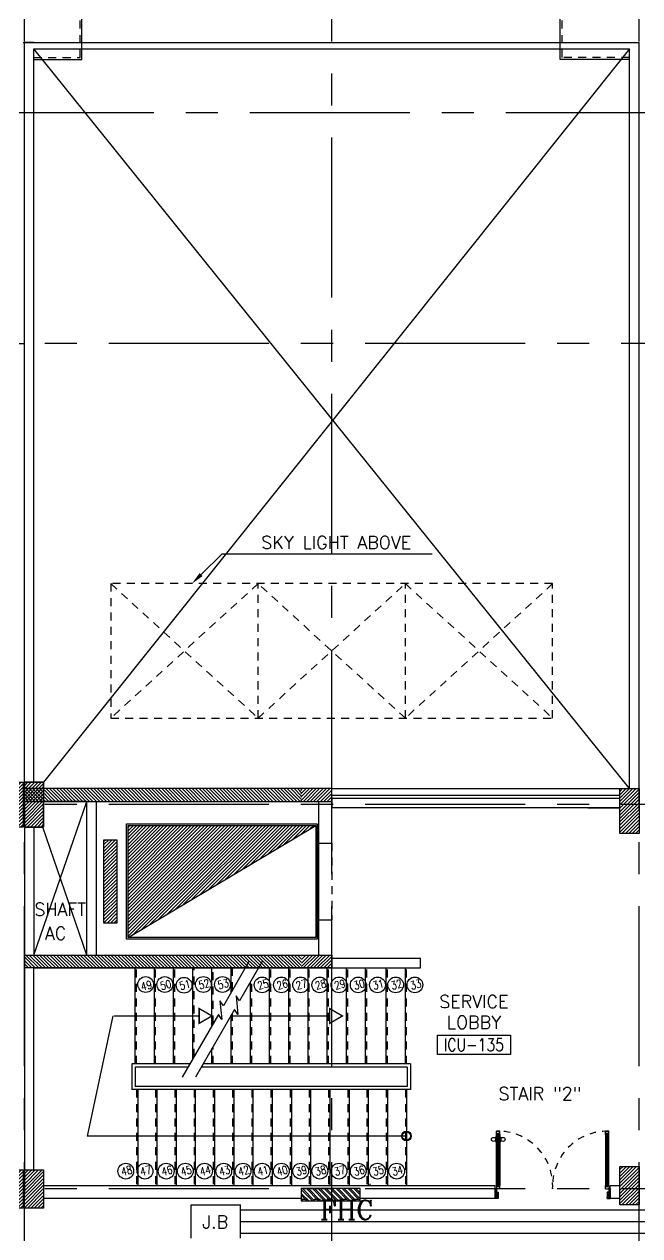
# Model space of a CAD drawing. Extents: x -0.7 to 93.2, y -1.5 to 78.
# Drawn here: x 40.66 to 50.27, y 35.89 to 54.8 of the extents above; entities that cross this region are included whole.
import ezdxf
from ezdxf.enums import TextEntityAlignment as Align

# ---------------------------------------------------------------- set-up
doc = ezdxf.new("R2010")
doc.units = 0
doc.header["$MEASUREMENT"] = 0
for name, pattern in [('CENTERX2', [4, 2.5, -0.5, 0.5, -0.5]), ('HIDDEN', [0.375, 0.25, -0.125]), ('HIDDEN2', [0.1875, 0.125, -0.0625])]:
    doc.linetypes.add(name, pattern=pattern)
for name, color, linetype in [('AXES', 11, 'CENTERX2'), ('COL', 11, 'CONTINUOUS'), ('DOOR', 11, 'CONTINUOUS'), ('E-TEL', 4, 'CONTINUOUS'), ('E-TEXT', 2, 'CONTINUOUS'), ('E-WIRE', 4, 'CONTINUOUS'), ('FHC', 11, 'CONTINUOUS'), ('HAT', 11, 'CONTINUOUS'), ('HIDDEN', 11, 'HIDDEN2'), ('INSUL', 11, 'CONTINUOUS'), ('LIFTS', 11, 'CONTINUOUS'), ('RM-BOX', 11, 'CONTINUOUS'), ('RM-IND', 11, 'CONTINUOUS'), ('RM-NAME', 11, 'CONTINUOUS'), ('RM-NO', 11, 'CONTINUOUS'), ('ROOF', 11, 'CONTINUOUS'), ('SHAFT', 11, 'CONTINUOUS'), ('STR', 11, 'CONTINUOUS'), ('WALL', 11, 'CONTINUOUS')]:
    doc.layers.add(name, color=color, linetype=linetype)
doc.styles.add('ROMANC', font='romanc', dxfattribs={"height": 0.1})
doc.styles.add('ROMANS', font='ROMANS.shx', dxfattribs={"width": 0.6})
pattern_1 = [(135, (341.178535, -18.391005), (0.0265165043, 0.0265165043), [])]
pattern_2 = [(45, (-276012.133146, -57293.362927), (-0.0265165042945, 0.0265165042945), [])]

# ---------------------------------------------------------------- blocks, each defined once
blk = doc.blocks.new('RM1')
at = {"layer": 'RM-BOX'}
blk.add_lwpolyline([(570, -200), (-570, -200), (-570, -500), (570, -500)], close=True, dxfattribs=at)
at = {"layer": 'RM-NAME', "style": 'ROMANS'}
for tag, p in [('ROOMNAME1', (0, 324)), ('ROOMNAME2', (0, 0))]:
    blk.add_attdef(tag, text='', height=200, dxfattribs=at).set_placement(p, align=Align.MIDDLE)
at = {"layer": 'RM-NO', "style": 'ROMANS', "width": 0.8}
blk.add_attdef('ROOMNO', text='', height=200, dxfattribs=at).set_placement((0, -350), align=Align.MIDDLE)
blk = doc.blocks.new('A$C272A55A0')
at = {"layer": 'DOOR', "color": 0, "linetype": 'ByBlock'}
for p, q in [((0, 900), (0, 1050)), ((50, 1050), (0, 1050)), ((25, 950), (50, 950)), ((25, 900), (25, 950)), ((50, 950), (50, 1050)), ((1750, 950), (1750, 1050)), ((1750, 1050), (1800, 1050)), ((1775, 950), (1750, 950)), ((1775, 900), (1775, 950)), ((1800, 1050), (1800, 900)), ((0, 900), (25, 900)), ((75, 900), (25, 900)), ((25, 850), (25, 900)), ((42, 850), (25, 850)), ((58, 870), (42, 870)), ((42, 870), (42, 850)), ((58, 850), (58, 870)), ((75, 850), (58, 850)), ((75, 900), (75, 850)), ((1725, 900), (1775, 900)), ((1725, 900), (1725, 850)), ((1725, 850), (1742, 850)), ((1742, 870), (1758, 870)), ((1742, 850), (1742, 870)), ((1758, 870), (1758, 850)), ((1758, 850), (1775, 850)), ((1800, 900), (1775, 900)), ((1775, 850), (1775, 900)), ((25, 50), (42, 50)), ((25, 50), (25, 0)), ((25, 0), (75, 0)), ((75, 0), (25, 0)), ((42, 50), (42, 30)), ((42, 30), (58, 30)), ((58, 50), (75, 50)), ((58, 50), (58, 30)), ((75, 50), (75, 0)), ((1718, 160), (1709, 160)), ((1709, 95), (1709, 160)), ((1718, 95), (1709, 95)), ((1725, 173), (1718, 173)), ((1718, 173), (1718, 83)), ((1718, 95), (1718, 160)), ((1725, 83), (1718, 83)), ((1742, 50), (1725, 50)), ((1725, 50), (1725, 0)), ((1775, 0), (1725, 0)), ((1725, 0), (1775, 0)), ((1742, 50), (1742, 30)), ((1758, 30), (1742, 30)), ((1775, 50), (1758, 50)), ((1758, 50), (1758, 30)), ((1775, 173), (1782, 173)), ((1775, 83), (1782, 83)), ((1775, 50), (1775, 0)), ((1782, 173), (1782, 83)), ((1782, 160), (1791, 160)), ((1782, 95), (1782, 160)), ((1782, 95), (1791, 95)), ((1791, 95), (1791, 160))]:
    blk.add_line(p, q, dxfattribs=at)
at = {"layer": 'DOOR', "color": 9, "linetype": 'ByBlock'}
for p, q in [((50, 1050), (0, 1010)), ((50, 1050), (0, 937)), ((50, 1050), (37, 950)), ((1750, 1050), (1800, 1010)), ((1750, 1050), (1800, 937)), ((1750, 1050), (1763, 950))]:
    blk.add_line(p, q, dxfattribs=at)
at = {"layer": 'DOOR', "linetype": 'ByBlock'}
for p, q in [((25, 850), (25, 50)), ((42, 850), (42, 50)), ((58, 850), (58, 50)), ((75, 50), (75, 850)), ((1725, 50), (1725, 850)), ((1742, 850), (1742, 50)), ((1758, 850), (1758, 50)), ((1775, 850), (1775, 50))]:
    blk.add_line(p, q, dxfattribs=at)
at = {"layer": 'DOOR', "color": 0, "linetype": 'ByBlock'}
for centre in [(1676, 128), (1824, 128)]:
    blk.add_circle(centre, 32.4, dxfattribs=at)
at = {"layer": 'DOOR', "color": 9, "linetype": 'ByBlock'}
for centre, radius, start, end in [((50, 1050), 54.4, 203.2074, 270), ((50, 1050), 74.4, 227.7764, 270), ((50, 1050), 94.4, 238.0182, 270), ((50, 1050), 114, 244.0838, 257.3774), ((50, 1050), 34.4, 180, 270), ((50, 1050), 14.4, 180, 270), ((1750, 1050), 14.4, 270, 0), ((1750, 1050), 34.4, 270, 0), ((1750, 1050), 54.4, 270, 336.7926), ((1750, 1050), 74.4, 270, 312.2236), ((1750, 1050), 94.4, 270, 301.9818), ((1750, 1050), 114, 282.6226, 295.9162), ((50, 1050), 134, 248.1598, 259.28), ((50, 1050), 154, 251.1053, 256.2858), ((1750, 1050), 134, 280.72, 291.8402), ((1750, 1050), 154, 283.7142, 288.8947)]:
    blk.add_arc(centre, radius, start, end, dxfattribs=at)
at = {"layer": 'DOOR', "linetype": 'HIDDEN', "ltscale": 0.5}
for centre, start, end in [((50, 851), 268.3174, 3.2965), ((1750, 851), 176.7035, 271.6826)]:
    blk.add_arc(centre, 851, start, end, dxfattribs=at)
at = {"layer": 'WALL', "linetype": 'ByBlock'}
blk.add_line((1800, 900), (1800, 1050), dxfattribs=at)
blk = doc.blocks.new('C5V')
at = {"layer": 'HAT'}
h = blk.add_hatch(dxfattribs=at)
h.set_pattern_fill('ANSI31', color=256, scale=300, style=0)
h.set_pattern_definition([(45, (-249196.182, -54711.005), (-26.5165043, 26.5165043), [])])
h.paths.add_polyline_path([(-20, 600), (-320, 600), (-320, 300), (-20, 300)])
h.paths.add_polyline_path([(-20, 300), (-320, 300), (-320, 0), (-20, 0)])
h = blk.add_hatch(dxfattribs=at)
h.set_pattern_fill('ANSI31', color=256, scale=300, style=0)
h.set_pattern_definition([(45, (-248876.182, -54711.005), (-26.5165043, 26.5165043), [])])
h.paths.add_polyline_path([(300, 600), (0, 600), (0, 300), (300, 300)])
h.paths.add_polyline_path([(300, 300), (0, 300), (0, 0), (300, 0)])
at = {"layer": 'COL'}
for points in [[(-20, 600), (-20, 0), (-320, 0), (-320, 600)], [(300, 600), (300, 0), (0, 0), (0, 600)]]:
    blk.add_lwpolyline(points, close=True, dxfattribs=at)
blk = doc.blocks.new('C11')
at = {"layer": 'HAT'}
h = blk.add_hatch(dxfattribs=at)
h.set_pattern_fill('ANSI31', color=256, scale=300, style=0)
h.set_pattern_definition([(45, (-248556.182, -75061.005), (-26.5165043, 26.5165043), [])])
h.paths.add_polyline_path([(300, 700), (0, 700), (0, 350), (300, 350)])
h.paths.add_polyline_path([(300, 350), (0, 350), (0, 0), (300, 0)])
at = {"layer": 'COL'}
blk.add_lwpolyline([(300, 700), (300, 0), (0, 0), (0, 700)], close=True, dxfattribs=at)
blk = doc.blocks.new('C11D')
at = {"layer": 'COL', "linetype": 'ByBlock'}
for p in [(-320, 0), (0, 0)]:
    blk.add_blockref('C11', p, dxfattribs=at)

msp = doc.modelspace()

# ---------------------------------------------------------------- hatches: boundary and pattern name
at = {"layer": 'FHC', "linetype": 'ByBlock', "ltscale": 0.3}
h = msp.add_hatch(dxfattribs=at)
h.set_pattern_fill('ANSI32', color=11, scale=175, style=0)
h.set_pattern_definition([(135, (278.103535, 5.383995), (0.046403883, 0.046403883), []), (135, (278.0726, 5.383995), (0.046403883, 0.046403883), [])])
h.paths.add_polyline_path([(44.9874, 36.435), (44.9874, 36.625), (45.9074, 36.625), (45.9074, 36.435)])
h.paths.add_polyline_path([(46.12, 36.0139), (46.12, 36.4347), (45.8575, 36.4347), (45.8575, 36.0139)], flags=9)
at = {"layer": 'HAT'}
h = msp.add_hatch(dxfattribs=at)
h.set_pattern_fill('ANSI31', color=256, scale=0.3, style=0)
h.set_pattern_definition(pattern_1)
h.paths.add_polyline_path([(44.9874, 42.87), (44.9874, 42.67), (40.6624, 42.67), (40.6624, 42.87)])
h = msp.add_hatch(dxfattribs=at)
h.set_pattern_fill('ANSI31', color=256, scale=0.3, style=0)
h.set_pattern_definition(pattern_2)
h.paths.add_polyline_path([(45.4624, 42.87), (44.9781, 42.87), (44.9781, 42.67), (45.4624, 42.67), (45.4624, 42.7307)])
h = msp.add_hatch(dxfattribs=at)
h.set_pattern_fill('ANSI31', color=256, scale=0.3, style=0)
h.set_pattern_definition(pattern_2)
h.paths.add_polyline_path([(43.0624, 42.295), (42.2812, 42.295), (42.2812, 41.42), (43.0624, 41.42)])
h.paths.add_polyline_path([(44.2624, 42.295), (43.0624, 42.295), (43.0624, 41.42), (43.7461, 41.42), (44.2624, 41.7281)])
h.paths.add_polyline_path([(43.0624, 41.42), (42.2812, 41.42), (42.2812, 40.5459), (43.0624, 41.012)])
h.paths.add_polyline_path([(43.7461, 41.42), (43.0624, 41.42), (43.0624, 41.012)])
h.paths.add_polyline_path([(45.2124, 42.295), (44.2624, 42.295), (44.2624, 41.7281)])
h.paths.add_polyline_path([(43.9011, 41.3114), (43.9011, 41.6286), (44.0811, 41.6286), (44.0811, 41.3114)], flags=9)
h = msp.add_hatch(dxfattribs=at)
h.set_pattern_fill('ANSI31', color=256, scale=0.3, style=0)
h.set_pattern_definition(pattern_2)
h.paths.add_polyline_path([(42.1062, 41.42), (41.9062, 41.42), (41.9062, 40.77), (42.1062, 40.77)])
h.paths.add_polyline_path([(42.1062, 42.07), (41.9062, 42.07), (41.9062, 41.42), (42.1062, 41.42)])
h = msp.add_hatch(dxfattribs=at)
h.set_pattern_fill('ANSI31', color=256, scale=0.3, style=0)
h.set_pattern_definition(pattern_1)
h.paths.add_polyline_path([(40.6624, 40.07), (40.6624, 40.27), (44.9874, 40.27), (44.9874, 40.07)])
h = msp.add_hatch(dxfattribs=at)
h.set_pattern_fill('ANSI31', color=256, scale=0.3, style=0)
h.set_pattern_definition(pattern_2)
h.paths.add_polyline_path([(45.4624, 40.27), (44.989, 40.27), (44.989, 40.22), (45.4624, 40.22)])
h.paths.add_polyline_path([(45.4624, 40.22), (44.989, 40.22), (44.989, 40.07), (45.4624, 40.07)])
h = msp.add_hatch(dxfattribs=at)
h.set_pattern_fill('ANSI31', color=256, scale=0.3, style=0)
h.set_pattern_definition([(45, (-250.57383, -18.391005), (-0.0265165043, 0.0265165043), [])])
h.paths.add_polyline_path([(50.2624, 36.97), (49.9624, 36.97), (49.9624, 36.62), (50.2624, 36.62)])
h.paths.add_polyline_path([(50.2624, 36.62), (49.9624, 36.62), (49.9624, 36.37), (50.2624, 36.37)])

# ---------------------------------------------------------------- linework, layer by layer
at = {"layer": 'AXES'}
for p, q in [((45.4624, -1.4643), (45.4624, 77.3484)), ((40.6624, -1.4643), (40.6624, 76.9984)), ((50.2624, -1.4643), (50.2624, 76.9984)), ((82.6824, 53.42), (40.3924, 53.42)), ((24.4424, 49.82), (40.6624, 49.82)), ((92.4824, 49.82), (40.3924, 49.82)), ((92.4824, 42.62), (24.4424, 42.62)), ((92.4824, 42.62), (40.3924, 42.62)), ((92.4824, 36.62), (40.3924, 36.62))]:
    msp.add_line(p, q, dxfattribs=at)
at = {"layer": 'COL'}
for points in [[(40.6624, 42.87), (40.6624, 42.67), (45.4624, 42.67), (45.4624, 42.87)], [(45.4624, 40.07), (40.6624, 40.07), (40.6624, 40.27), (45.4624, 40.27)], [(50.2624, 36.97), (50.2624, 36.37), (49.9624, 36.37), (49.9624, 36.97)]]:
    msp.add_lwpolyline(points, close=True, dxfattribs=at)
at = {"layer": 'E-TEL', "color": 4}
for p, q in [((43.2696, 36.37), (44.0357, 36.37)), ((43.2696, 35.8521), (43.2696, 36.37)), ((44.0357, 35.8521), (44.0357, 36.37))]:
    msp.add_line(p, q, dxfattribs=at)
at = {"layer": 'E-WIRE'}
for p, q in [((44.0357, 36.2943), (55.2309, 36.2943)), ((44.0357, 36.1111), (55.4142, 36.1111)), ((44.0357, 35.9278), (55.5974, 35.9278))]:
    msp.add_line(p, q, dxfattribs=at)
at = {"layer": 'FHC', "color": 250, "linetype": 'HIDDEN', "ltscale": 0.25}
msp.add_line((44.9874, 36.46), (45.9074, 36.46), dxfattribs=at)
at = {"layer": 'FHC', "linetype": 'ByBlock', "ltscale": 0.3}
msp.add_lwpolyline([(45.9074, 36.625), (44.9874, 36.625), (44.9874, 36.435), (45.9074, 36.435)], close=True, dxfattribs=at)
at = {"layer": 'HIDDEN'}
for p, q in [((48.9124, 46.07), (42.0124, 46.07)), ((42.0124, 46.07), (42.0124, 43.97)), ((44.3124, 46.07), (42.0124, 43.97)), ((42.0124, 46.07), (44.3124, 43.97)), ((46.6124, 43.97), (44.3124, 46.07)), ((44.3124, 43.97), (46.6124, 46.07)), ((44.3124, 43.97), (44.3124, 46.07)), ((44.3124, 43.97), (44.3124, 46.07)), ((48.9124, 46.07), (46.6124, 43.97)), ((46.6124, 46.07), (48.9124, 43.97)), ((46.6124, 43.97), (46.6124, 46.07)), ((46.6124, 43.97), (46.6124, 46.07)), ((48.9124, 43.97), (48.9124, 46.07)), ((42.0124, 43.97), (48.9124, 43.97)), ((45.4624, 42.02), (45.4624, 40.82))]:
    msp.add_line(p, q, dxfattribs=at)
at = {"layer": 'INSUL'}
for p, q in [((45.4624, 42.77), (49.9624, 42.77)), ((45.4624, 42.72), (49.9624, 42.72))]:
    msp.add_line(p, q, dxfattribs=at)
at = {"layer": 'LIFTS'}
for p, q in [((42.2562, 40.52), (42.2562, 42.32)), ((42.2562, 42.32), (45.2374, 42.32)), ((42.2812, 40.545), (42.2812, 42.295)), ((42.2812, 42.295), (45.2124, 42.295)), ((42.2812, 40.5459), (45.2124, 42.295)), ((45.2124, 42.295), (45.2124, 40.545)), ((45.2374, 42.32), (45.2374, 40.52)), ((45.2624, 40.82), (45.2624, 42.02)), ((45.2374, 40.52), (42.2562, 40.52)), ((45.2124, 40.545), (42.2812, 40.545))]:
    msp.add_line(p, q, dxfattribs=at)
msp.add_lwpolyline([(42.1062, 40.77), (41.9062, 40.77), (41.9062, 42.07), (42.1062, 42.07)], close=True, dxfattribs=at)
at = {"layer": 'RM-IND'}
for p, q in [((43.4214, 46.2111), (43.7499, 46.5379)), ((43.7499, 46.5379), (44.2628, 46.5379)), ((44.2628, 46.5379), (47.0295, 46.5379))]:
    msp.add_line(p, q, dxfattribs=at)
msp.add_solid([(43.4449, 46.1874), (43.3979, 46.2347), (43.2796, 46.07)], dxfattribs=at)
at = {"layer": 'ROOF'}
for p, q in [((40.6424, 54.52), (50.2624, 54.52)), ((40.6624, 42.87), (40.6624, 54.52)), ((40.8124, 54.52), (40.6624, 54.52)), ((50.2624, 42.87), (50.2624, 54.52)), ((40.8124, 42.97), (40.8124, 54.42)), ((40.8124, 54.42), (50.1124, 54.42)), ((50.1124, 42.87), (50.1124, 54.42))]:
    msp.add_line(p, q, dxfattribs=at)
at = {"layer": 'SHAFT'}
for p, q in [((50.1124, 42.87), (40.8124, 54.42)), ((50.1124, 54.42), (40.9624, 42.97)), ((40.8124, 40.27), (41.6374, 42.67)), ((41.6374, 40.27), (40.9499, 42.27))]:
    msp.add_line(p, q, dxfattribs=at)
at = {"layer": 'STR'}
for p, q in [((44.1698, 40.1695), (43.7721, 39.4807)), ((44.3768, 40.1695), (44.0236, 39.5577)), ((42.3924, 38.57), (42.3924, 40.07)), ((42.6924, 38.57), (42.6924, 40.07)), ((42.9924, 38.57), (42.9924, 40.07)), ((43.2924, 38.6497), (43.2924, 40.07)), ((43.5924, 39.1693), (43.5924, 40.07)), ((43.8924, 39.6889), (43.8924, 40.07)), ((44.4924, 38.57), (44.4924, 40.07)), ((44.7924, 38.57), (44.7924, 40.07)), ((45.0924, 38.57), (45.0924, 40.07)), ((45.3924, 38.57), (45.3924, 40.07)), ((45.6924, 38.57), (45.6924, 40.07)), ((45.9924, 38.57), (45.9924, 40.07)), ((46.3124, 38.57), (46.3124, 40.07)), ((46.6124, 38.57), (46.6124, 40.07)), ((44.1924, 38.57), (44.1924, 39.8499)), ((43.9448, 39.4211), (43.3335, 38.3623)), ((42.046, 39.32), (41.6424, 37.445)), ((42.066, 39.32), (43.3924, 39.32)), ((43.6933, 39.3441), (43.1264, 38.3623)), ((43.8924, 38.57), (43.8924, 39.3303)), ((43.8924, 39.32), (45.4297, 39.32)), ((43.5924, 38.57), (43.5924, 38.8107)), ((42.3424, 38.57), (42.3424, 38.17)), ((43.2463, 38.57), (42.3424, 38.57)), ((42.3924, 38.52), (42.3924, 38.22)), ((43.2175, 38.52), (42.3924, 38.52)), ((46.6424, 38.52), (43.4245, 38.52)), ((46.6924, 38.57), (43.4534, 38.57)), ((46.6424, 38.52), (46.6424, 38.22)), ((46.6924, 38.57), (46.6924, 38.17)), ((46.6424, 38.22), (42.3924, 38.22)), ((46.6924, 38.17), (42.3424, 38.17)), ((42.4324, 38.17), (42.4324, 36.67)), ((42.7324, 38.17), (42.7324, 36.67)), ((43.0324, 38.17), (43.0324, 36.67)), ((43.3324, 38.17), (43.3324, 36.67)), ((43.6324, 38.17), (43.6324, 36.67)), ((43.9324, 38.17), (43.9324, 36.67)), ((44.2324, 38.17), (44.2324, 36.67)), ((44.5324, 38.17), (44.5324, 36.67)), ((44.8324, 38.17), (44.8324, 36.67)), ((44.8324, 38.17), (44.8324, 36.67)), ((45.1324, 38.17), (45.1324, 36.67)), ((45.4324, 38.17), (45.4324, 36.67)), ((45.7324, 38.17), (45.7324, 36.67)), ((46.0324, 38.17), (46.0324, 36.67)), ((46.3324, 38.17), (46.3324, 36.67)), ((46.6324, 38.17), (46.6324, 36.67)), ((46.6294, 37.445), (41.6424, 37.445))]:
    msp.add_line(p, q, dxfattribs=at)
at = {"layer": 'STR', "linetype": 'HIDDEN2'}
for p, q in [((42.4124, 38.57), (42.4124, 40.07)), ((42.7124, 38.57), (42.7124, 40.07)), ((43.0124, 38.57), (43.0124, 40.07)), ((43.3124, 38.6843), (43.3124, 40.07)), ((43.6124, 39.204), (43.6124, 40.07)), ((43.9124, 39.7236), (43.9124, 40.07)), ((44.5124, 38.57), (44.5124, 40.07)), ((44.8124, 38.57), (44.8124, 40.07)), ((45.1124, 38.57), (45.1124, 40.07)), ((45.4124, 38.57), (45.4124, 40.07)), ((45.7124, 38.57), (45.7124, 40.07)), ((46.0124, 38.57), (46.0124, 40.07)), ((46.3324, 38.57), (46.3324, 40.07)), ((46.6324, 38.57), (46.6324, 40.07)), ((44.2124, 38.57), (44.2124, 39.8846)), ((43.9124, 38.57), (43.9124, 39.3649)), ((43.6124, 38.57), (43.6124, 38.8453)), ((42.4124, 38.17), (42.4124, 36.67)), ((42.7124, 38.17), (42.7124, 36.67)), ((43.0124, 38.17), (43.0124, 36.67)), ((43.3124, 38.17), (43.3124, 36.67)), ((43.6124, 38.17), (43.6124, 36.67)), ((43.9124, 38.17), (43.9124, 36.67)), ((44.2124, 38.17), (44.2124, 36.67)), ((44.5124, 38.17), (44.5124, 36.67)), ((44.8124, 38.17), (44.8124, 36.67)), ((44.8124, 38.17), (44.8124, 36.67)), ((45.1124, 38.17), (45.1124, 36.67)), ((45.4124, 38.17), (45.4124, 36.67)), ((45.7124, 38.17), (45.7124, 36.67)), ((46.0124, 38.17), (46.0124, 36.67)), ((46.3124, 38.17), (46.3124, 36.67)), ((46.6124, 38.17), (46.6124, 36.67))]:
    msp.add_line(p, q, dxfattribs=at)
at = {"layer": 'STR'}
for points in [[(40.8109, 54.2559), (41.5624, 54.2559), (41.5624, 56.8909), (40.8109, 56.8909)], [(50.1109, 54.2559), (49.0323, 54.2559), (49.0323, 56.8909), (50.1109, 56.8909)], [(43.7721, 39.4807), (43.7174, 39.5582), (43.7466, 39.2638), (43.6933, 39.3441)], [(44.0236, 39.5577), (43.9689, 39.6352), (43.9981, 39.3408), (43.9448, 39.4211)]]:
    msp.add_lwpolyline(points, dxfattribs=at)
at = {"layer": 'STR', "linetype": 'HIDDEN2'}
for points in [[(40.8109, 54.2859), (41.5324, 54.2859), (41.5324, 56.8609), (40.8109, 56.8609)], [(50.1109, 54.2859), (49.0623, 54.2859), (49.0623, 56.8609), (50.1109, 56.8609)]]:
    msp.add_lwpolyline(points, dxfattribs=at)
at = {"layer": 'STR', "const_width": 0.0215}
for points in [[(43.3924, 39.2045), (43.3924, 39.4355), (43.5924, 39.32)], [(45.4297, 39.2045), (45.4297, 39.4355), (45.6297, 39.32)]]:
    msp.add_lwpolyline(points, close=True, dxfattribs=at)
at = {"layer": 'STR', "color": 11}
for centre in [(42.5567, 39.8106), (42.8567, 39.8106), (43.1567, 39.7996), (43.4567, 39.8111), (43.7567, 39.8111), (44.3767, 39.8048), (44.6767, 39.8048), (44.9767, 39.8048), (45.2767, 39.8048), (45.5767, 39.8048), (45.8767, 39.8048), (46.1767, 39.8048), (46.4614, 39.8048), (46.7614, 39.8048), (42.2462, 36.8975), (42.5462, 36.8975), (42.8765, 36.8975), (43.1765, 36.8975), (43.4765, 36.8975), (43.7765, 36.8975), (44.0765, 36.8975), (44.3765, 36.8975), (44.6765, 36.8975), (44.9765, 36.8975), (45.2765, 36.8975), (45.5765, 36.8975), (45.8765, 36.8975), (46.1765, 36.8975), (46.4765, 36.8975)]:
    msp.add_circle(centre, 0.1232, dxfattribs=at)
at = {"layer": 'STR'}
for radius in [0.075, 0.065]:
    msp.add_circle((46.6294, 37.445), radius, dxfattribs=at)
at = {"layer": 'WALL', "linetype": 'ByBlock', "ltscale": 0.3}
for p, q in [((40.9624, 42.97), (40.6624, 42.97)), ((40.6624, 42.97), (40.6624, 42.27)), ((40.9624, 42.27), (40.9624, 42.97)), ((45.4624, 42.7307), (45.4624, 42.57)), ((40.6624, 42.27), (40.9624, 42.27)), ((46.8494, 40.07), (46.8494, 40.22))]:
    msp.add_line(p, q, dxfattribs=at)
at = {"layer": 'WALL'}
for p, q in [((45.4624, 42.87), (49.9624, 42.87)), ((40.6624, 42.67), (40.6624, 36.57)), ((41.6374, 40.27), (41.6374, 42.67)), ((41.7874, 40.27), (41.7874, 42.67)), ((45.2624, 42.02), (45.2624, 42.67)), ((45.4624, 42.02), (45.4624, 42.57)), ((49.9624, 42.57), (45.4624, 42.57)), ((49.4624, 42.57), (49.9624, 42.57)), ((40.8124, 42.27), (40.8124, 40.27)), ((45.2624, 42.02), (45.4624, 42.02)), ((45.2624, 40.27), (45.2624, 40.82)), ((45.2624, 40.82), (45.4624, 40.82)), ((45.4624, 40.22), (45.4624, 40.82)), ((45.4624, 40.22), (46.8494, 40.22)), ((40.8124, 36.92), (40.8124, 40.07)), ((40.8124, 40.07), (46.8494, 40.07)), ((48.0124, 36.67), (40.9624, 36.67)), ((44.9874, 36.625), (44.9874, 36.4577)), ((45.9074, 36.459), (45.9074, 36.624)), ((48.0124, 36.47), (48.0124, 36.67)), ((49.8124, 36.47), (49.8124, 36.67)), ((49.9624, 36.67), (49.8124, 36.67)), ((44.9874, 36.47), (40.9624, 36.47)), ((48.0124, 36.47), (45.9074, 36.47)), ((49.9624, 36.47), (49.8124, 36.47))]:
    msp.add_line(p, q, dxfattribs=at)
at = {"layer": 'WALL', "color": 9, "linetype": 'ByBlock'}
msp.add_line((46.0621, 36.67), (46.0621, 36.7013), dxfattribs=at)
at = {"layer": 'WALL', "linetype": 'ByBlock', "ltscale": 0.3}
msp.add_lwpolyline([(40.8124, 42.27), (40.8124, 40.27), (41.6374, 40.27), (41.6374, 42.67), (40.9624, 42.67)], dxfattribs=at)
msp.add_lwpolyline([(40.6624, 36.92), (40.9624, 36.92), (40.9624, 36.32), (40.6624, 36.32)], close=True, dxfattribs=at)

# ---------------------------------------------------------------- block references
at = {"layer": 'COL', "linetype": 'ByBlock', "xscale": 0.001, "yscale": 0.001, "zscale": 0.001}
for name, p in [('C11D', (40.6624, 42.27)), ('C11', (49.9624, 42.17)), ('C5V', (40.6624, 36.32))]:
    msp.add_blockref(name, p, dxfattribs=at)
at = {"layer": 'DOOR', "color": 0, "linetype": 'ByBlock', "xscale": 0.001, "yscale": 0.001, "zscale": 0.001, "rotation": 180}
msp.add_blockref('A$C272A55A0', (49.8124, 37.5204), dxfattribs=at)
at = {"layer": 'RM-NAME'}
ref = msp.add_blockref('RM1', (47.6823, 39.2207), dxfattribs=dict(at, xscale=-0.001, yscale=0.001, zscale=0.001))
ref.add_attrib('ROOMNO', 'ICU-135', dxfattribs={"layer": 'RM-NO', "height": 0.2, "style": 'ROMANS', "width": 0.8}).set_placement((47.6823, 38.8707), align=Align.MIDDLE)
ref.add_attrib('ROOMNAME2', 'LOBBY', dxfattribs={"height": 0.2, "style": 'ROMANS'}).set_placement((47.6823, 39.2207), align=Align.MIDDLE)
ref.add_attrib('ROOMNAME1', 'SERVICE', dxfattribs={"height": 0.2, "style": 'ROMANS'}).set_placement((47.6823, 39.5445), align=Align.MIDDLE)

# ---------------------------------------------------------------- texts
at = {"layer": 'E-TEXT', "color": 2, "style": 'ROMANS'}
msp.add_text('J.B', height=0.2, dxfattribs=at).set_placement((43.6434, 36.1041), align=Align.MIDDLE)
at = {"layer": 'RM-NAME', "style": 'ROMANS'}
msp.add_text('SKY LIGHT ABOVE', height=0.2, dxfattribs=at).set_placement((44.3628, 46.7129), align=Align.MIDDLE_LEFT)
for s, p in [('SHAFT', (41.2222, 40.9856)), ('AC', (41.1499, 40.6109)), ('STAIR "2"', (48.7152, 38.1075))]:
    msp.add_text(s, height=0.2, dxfattribs=at).set_placement(p, align=Align.MIDDLE)
at = {"layer": 'RM-NAME', "style": 'ROMANC'}
msp.add_text('FHC', height=0.3, dxfattribs=at).set_placement((45.2776, 36.141))
at = {"layer": 'STR', "color": 9, "style": 'ROMANS', "width": 0.8}
for s, p in [('49', (42.5696, 39.7945)), ('50', (42.8696, 39.806)), ('51', (43.1696, 39.806)), ('52', (43.4696, 39.8175)), ('53', (43.7696, 39.8175)), ('25', (44.3896, 39.8112)), ('26', (44.6896, 39.8112)), ('27', (44.9896, 39.8112)), ('28', (45.2896, 39.8112)), ('29', (45.5896, 39.8112)), ('30', (45.8896, 39.8112)), ('31', (46.1896, 39.8112)), ('32', (46.4744, 39.8112)), ('33', (46.7744, 39.8112)), ('48', (42.2591, 36.904)), ('47', (42.5591, 36.904)), ('46', (42.8894, 36.904)), ('45', (43.1894, 36.904)), ('44', (43.4894, 36.904)), ('43', (43.7894, 36.904)), ('42', (44.0894, 36.904)), ('41', (44.3894, 36.904)), ('40', (44.6894, 36.904)), ('39', (44.9894, 36.904)), ('38', (45.2894, 36.904)), ('37', (45.5894, 36.904)), ('36', (45.8894, 36.904)), ('35', (46.1894, 36.904)), ('34', (46.4894, 36.904))]:
    msp.add_text(s, height=0.125, rotation=15, dxfattribs=at).set_placement(p, align=Align.MIDDLE)

doc.saveas('drawing.dxf')
